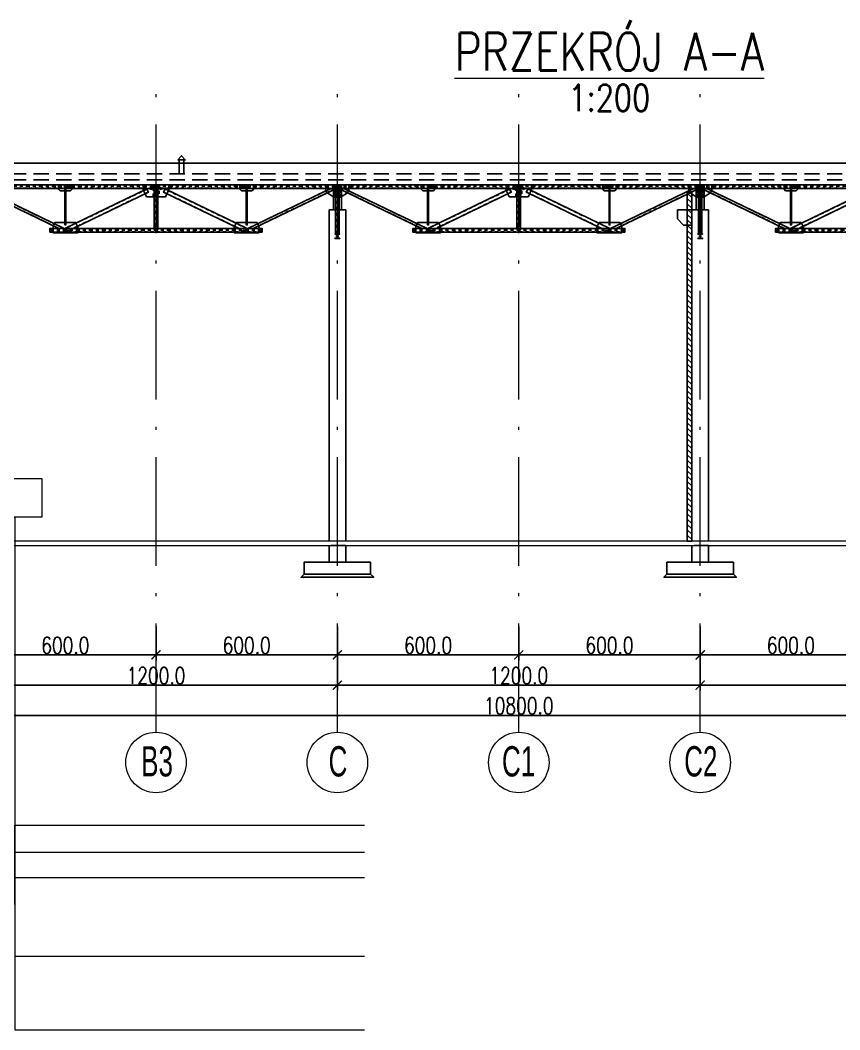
# Model space of a CAD drawing. Extents: x 6529560 to 6558080, y 5579316 to 5588131.
# Drawn here: x 6543759.87 to 6543786.98, y 5579506.15 to 5579539.54 of the extents above; entities that cross this region are included whole.
import ezdxf
from ezdxf.enums import TextEntityAlignment as Align

# ---------------------------------------------------------------- set-up
doc = ezdxf.new("R2010")
doc.units = 0
doc.header["$MEASUREMENT"] = 0
doc.header["$PDSIZE"] = -5
for name, pattern in [('ACAD_ISO03W100', [30, 12, -18]), ('ACAD_ISO10W100', [18, 12, -3, 0, -3]), ('DASHDOT', [20, 13, -3.4, 0.2, -3.4]), ('DASHED', [0.75, 0.5, -0.25]), ('GR_SOLID', [0]), ('HIDDEN', [0.375, 0.25, -0.125])]:
    doc.linetypes.add(name, pattern=pattern)
doc.layers.get('0').update_dxf_attribs({"color": 2, "linetype": 'CONTINUOUS', "lineweight": 5})
doc.layers.get('Defpoints').update_dxf_attribs({"linetype": 'CONTINUOUS'})
for name, color, linetype in [('11_Dowolne_wymiarowanie', 7, 'CONTINUOUS'), ('3_Części', 7, 'CONTINUOUS'), ('5_Śruby', 7, 'CONTINUOUS'), ('ACHSRASTER', 10, 'CONTINUOUS'), ('arch_osie opisy', 1, 'CONTINUOUS'), ('Kon', 3, 'CONTINUOUS'), ('KONS_KW_030D', 1, 'CONTINUOUS'), ('KONS_KW_100L', 1, 'DASHED'), ('KONS_KW_301L', 1, 'CONTINUOUS'), ('Os1', 6, 'CONTINUOUS'), ('P', 9, 'HIDDEN'), ('T', 9, 'CONTINUOUS'), ('Zb', 2, 'CONTINUOUS')]:
    doc.layers.add(name, color=color, linetype=linetype)
for name, color, linetype, lineweight in [('arch_opisy', 20, 'CONTINUOUS', 13), ('arch_osie', 181, 'CONTINUOUS', 5), ('arch_sciany murowane wewnetrzne', 20, 'CONTINUOUS', 25), ('arch_sciany wewnetrzne murowane wypelnienie', 20, 'CONTINUOUS', 15), ('arch_wymiary', 2, 'CONTINUOUS', 13), ('BODENPLATTE_N6', 3, 'GR_SOLID', 18)]:
    doc.layers.add(name, color=color, linetype=linetype, lineweight=lineweight)
doc.styles.add('ROMANS', font='romans.shx', dxfattribs={"width": 0.8})
doc.styles.get("Standard").update_dxf_attribs({"font": 'arial.ttf', "width": 0.75})
doc.styles.add('styl1', font='romans.shx', dxfattribs={"width": 0.75})
doc.dimstyles.new('wymiary hala', dxfattribs={"dimtxt": 0.55, "dimasz": 0.3, "dimexe": 0.18, "dimexo": 0.0625, "dimgap": 0.04, "dimtad": 1, "dimtoh": 1, "dimdec": 1, "dimlfac": 100, "dimzin": 0, "dimdsep": 46, "dimtxsty": 'styl1', "dimblk": 'ARCHTICK', "dimcen": 0.09, "dimadec": 0, "dimazin": 0, "dimtfac": 1, "dimtdec": 1, "dimtofl": 0, "dimtmove": 0, "dimatfit": 3, "dimldrblk": 'ARCHTICK', "dimfxl": 1, "dimtolj": 1, "dimtzin": 0, "dimarcsym": 0})

# ---------------------------------------------------------------- blocks, each defined once
blk = doc.blocks.new('naglowekpolski')
at = {"color": 0, "linetype": 'Continuous', "style": 'ROMANS', "width": 0.8}
blk.add_attdef('NAGLOWEK', text='', height=1000, dxfattribs=at).set_placement((0, 0), align=Align.MIDDLE)
at = {"style": 'ROMANS', "width": 0.8}
blk.add_attdef('SKALA', text='', height=700, dxfattribs=at).set_placement((0, -1737), align=Align.CENTER)
blk = doc.blocks.new('HA260Z')
blk.add_lwpolyline([(130, 125), (130, 112.5), (27.75, 112.5, 0.41421356), (3.75, 88.5), (3.75, -88.5, 0.41421356), (27.75, -112.5), (130, -112.5), (130, -125), (-130, -125), (-130, -112.5), (-27.75, -112.5, 0.41421356), (-3.75, -88.5), (-3.75, 88.5, 0.41421356), (-27.75, 112.5), (-130, 112.5), (-130, 125)], format="xyb", close=True)
at = {"layer": 'Os1'}
for p, q in [((-78, 0), (78, 0)), ((0, 137.5), (0, -137.5))]:
    blk.add_line(p, q, dxfattribs=at)
blk = doc.blocks.new('Z$W@#4FDD744F')
at = {"layer": 'Kon'}
blk.add_lwpolyline([(130, 0), (-130, 0), (-130, 833), (130, 833)], close=True, dxfattribs=at)
at = {"layer": 'Os1'}
blk.add_line((0, 0), (0, 833), dxfattribs=at)
at = {"layer": 'P', "linetype": 'HIDDEN'}
for p, q in [((-4, 0), (-4, 833)), ((4, 0), (4, 833))]:
    blk.add_line(p, q, dxfattribs=at)
at = {"layer": 'Kon'}
blk.add_blockref('HA260Z', (0, 708), dxfattribs=at)
blk = doc.blocks.new('HA160Z')
blk.add_lwpolyline([(80, 76), (80, 67), (18, 67, 0.4142136), (3, 52), (3, -52, 0.4142136), (18, -67), (80, -67), (80, -76), (-80, -76), (-80, -67), (-18, -67, 0.4142136), (-3, -52), (-3, 52, 0.4142136), (-18, 67), (-80, 67), (-80, 76)], format="xyb", close=True)
at = {"layer": 'Os1'}
for p, q in [((-48, 0), (48, 0)), ((0, 83.6), (0, -83.6))]:
    blk.add_line(p, q, dxfattribs=at)
blk = doc.blocks.new('HA180Z')
blk.add_lwpolyline([(90, 85.5), (90, 76), (18, 76, 0.41421356), (3, 61), (3, -61, 0.41421356), (18, -76), (90, -76), (90, -85.5), (-90, -85.5), (-90, -76), (-18, -76, 0.41421356), (-3, -61), (-3, 61, 0.41421356), (-18, 76), (-90, 76), (-90, 85.5)], format="xyb", close=True)
at = {"layer": 'Os1'}
for p, q in [((-54, 0), (54, 0)), ((0, 94.05), (0, -94.05))]:
    blk.add_line(p, q, dxfattribs=at)
blk = doc.blocks.new('Z$W@#506631A6')
at = {"layer": 'Kon'}
blk.add_lwpolyline([(60, -1631), (-60, -1631), (-60, -171), (60, -171)], close=True, dxfattribs=at)
at = {"layer": 'Os1'}
blk.add_line((0, -1631), (0, -171), dxfattribs=at)
at = {"layer": 'P'}
for p, q in [((-55, -1631), (-55, -171)), ((55, -1631), (55, -171))]:
    blk.add_line(p, q, dxfattribs=at)
at = {"layer": 'Kon'}
blk.add_blockref('HA180Z', (0, -86), dxfattribs=at)
at = {"layer": 'Kon', "rotation": 180}
blk.add_blockref('HA160Z', (0, -1707), dxfattribs=at)
blk = doc.blocks.new('A$C1B6C6638')
at = {"layer": '11_Dowolne_wymiarowanie', "color": 1, "linetype": 'Continuous'}
for p, q in [((-6071, 1565), (-6313, 1565)), ((-6057, 1565), (-6298, 1565))]:
    blk.add_line(p, q, dxfattribs=at)
at = {"layer": '3_Części', "color": 1, "linetype": 'DASHDOT', "ltscale": 10}
for p, q in [((-6721, 1505), (5315, 1505)), ((-4204, 60), (2816, 60))]:
    blk.add_line(p, q, dxfattribs=at)
at = {"layer": '3_Części', "color": 3, "linetype": 'Continuous'}
for p, q in [((-6694, 1568), (-6595, 1568)), ((-3719, 1565), (-6690, 1565)), ((-6690, 1445), (-3719, 1445)), ((-6669, 1566), (-6684, 1566)), ((-6684, 1564), (-6684, 1562)), ((-6595, 1562), (-6684, 1562)), ((-6669, 1565), (-6669, 1566)), ((-6663, 1445), (-3911, 120)), ((-6595, 1566), (-6595, 1565)), ((-3727, 120), (-6478, 1445)), ((-3672, 1565), (-3716, 1565)), ((-577, 1565), (-811, 1565)), ((-594, 1568), (-794, 1568)), ((-794, 1565), (-794, 1565)), ((-784, 1552), (-784, 1562)), ((-784, 1552), (-604, 1552)), ((-689, 1180), (-689, 1552)), ((-594, 1565), (-594, 1565)), ((-594, 1553), (-594, 1563)), ((-282, 1373), (-274, 1389)), ((-274, 1389), (-274, 1445)), ((2328, 1565), (2284, 1565)), ((2331, 1445), (5296, 1445)), ((5089, 1445), (2338, 120)), ((2522, 120), (5274, 1445)), ((5306, 1568), (5206, 1568)), ((5206, 1566), (5206, 1565)), ((5206, 1562), (5296, 1562)), ((5281, 1566), (5296, 1566)), ((5281, 1565), (5281, 1566)), ((5296, 1564), (5296, 1562)), ((-6664, 1170), (-6684, 1190)), ((5276, 1170), (5296, 1190)), ((-3351, 315), (-3679, 315)), ((-3342, 296), (-3351, 315)), ((1962, 315), (1953, 296)), ((2291, 315), (1962, 315))]:
    blk.add_line(p, q, dxfattribs=at)
at = {"layer": '3_Części', "color": 2, "linetype": 'HIDDEN', "ltscale": 0.1}
for p, q in [((-6684, 1567), (-6684, 1557)), ((-6684, 1565), (-6684, 1564)), ((-6684, 1564), (-6684, 1554)), ((-6684, 1560), (-6684, 1564)), ((-6684, 1560), (-6684, 1450)), ((-6684, 1450), (-6684, 1445)), ((-6684, 1445), (-6684, 1435)), ((-6669, 1568), (-6669, 1566)), ((-6669, 1565), (-6669, 1558)), ((-6669, 1564), (-6669, 1554)), ((-6669, 1556), (-6669, 1558)), ((-6669, 1435), (-6669, 1445)), ((-6663, 1445), (-6653, 1445)), ((-6653, 1445), (-6354, 1301)), ((-6487, 1445), (-6653, 1445)), ((-6455, 1434), (-6640, 1434)), ((-6595, 1565), (-6595, 1558)), ((-6595, 1435), (-6595, 1445)), ((-6539, 1435), (-6539, 1445)), ((-6487, 1445), (-6478, 1445)), ((-6410, 1435), (-6410, 1445)), ((-6356, 1297), (-6321, 1370)), ((-6322, 1365), (-6321, 1369)), ((-6313, 1565), (-6313, 1560)), ((-6313, 1450), (-6313, 1445)), ((-3920, 1565), (-3920, 1560)), ((-3920, 1450), (-3920, 1445)), ((-3919, 1565), (-3716, 1565)), ((-3919, 1445), (-3919, 1565)), ((-3716, 1445), (-3719, 1445)), ((-3679, 1365), (-3709, 1365)), ((-3709, 1364), (-3706, 1364)), ((-3682, 1364), (-3679, 1364)), ((-3672, 1565), (-3672, 1445)), ((-3669, 1565), (-3672, 1565)), ((-3672, 1565), (-3469, 1565)), ((-3669, 1445), (-3672, 1445)), ((-3669, 1445), (-3669, 1565)), ((-3468, 1450), (-3669, 1450)), ((-3532, 1501), (-3532, 1511)), ((-3469, 1565), (-3469, 1445)), ((-3469, 1501), (-3469, 1511)), ((-3468, 1560), (-3468, 1565)), ((-3468, 1445), (-3468, 1450)), ((-1115, 1565), (-1115, 1560)), ((-1115, 1450), (-1115, 1445)), ((-1108, 1372), (-1106, 1368)), ((-1055, 1265), (-1107, 1373)), ((-999, 1425), (-947, 1317)), ((-909, 1435), (-909, 1445)), ((-851, 1445), (-851, 1435)), ((-814, 1565), (-814, 1445)), ((-811, 1445), (-814, 1445)), ((-795, 1445), (-795, 1435)), ((-794, 1565), (-794, 1558)), ((-794, 1555), (-594, 1555)), ((-794, 1555), (-594, 1555)), ((-714, 1445), (-714, 1435)), ((-689, 1557), (-699, 1557)), ((-699, 1557), (-699, 1543)), ((-689, 1555), (-699, 1555)), ((-699, 1555), (-699, 1552)), ((-699, 1555), (-689, 1555)), ((-689, 1543), (-699, 1543)), ((-699, 1540), (-689, 1540)), ((-699, 1540), (-689, 1540)), ((-699, 1445), (-699, 1435)), ((-689, 1543), (-689, 1557)), ((-689, 1552), (-689, 1555)), ((-689, 1435), (-689, 1445)), ((-674, 1435), (-674, 1445)), ((-594, 1568), (-594, 1170)), ((-594, 1565), (-594, 1558)), ((-594, 1435), (-594, 1445)), ((-577, 1565), (-577, 1445)), ((-574, 1565), (-577, 1565)), ((-577, 1565), (-274, 1565)), ((-574, 1445), (-577, 1445)), ((-574, 1445), (-574, 1565)), ((-538, 1435), (-538, 1445)), ((-479, 1445), (-479, 1435)), ((-393, 1426), (-445, 1318)), ((-442, 1317), (-390, 1425)), ((-390, 1425), (-393, 1426)), ((-282, 1373), (-334, 1265)), ((-283, 1368), (-281, 1372)), ((-273, 1560), (-273, 1565)), ((-273, 1445), (-273, 1450)), ((2080, 1565), (2080, 1560)), ((2080, 1511), (2080, 1501)), ((2281, 1450), (2080, 1450)), ((2080, 1450), (2080, 1445)), ((2144, 1511), (2144, 1501)), ((2281, 1565), (2281, 1445)), ((2281, 1501), (2281, 1511)), ((2284, 1445), (2281, 1445)), ((2321, 1365), (2291, 1365)), ((2291, 1364), (2294, 1364)), ((2318, 1425), (2318, 1364)), ((2318, 1364), (2321, 1364)), ((2328, 1565), (2328, 1445)), ((2331, 1565), (2328, 1565)), ((2328, 1565), (2531, 1565)), ((2331, 1445), (2328, 1445)), ((2331, 1445), (2331, 1565)), ((2531, 1565), (2531, 1445)), ((2532, 1560), (2532, 1565)), ((2532, 1445), (2532, 1450)), ((4924, 1565), (4924, 1560)), ((4924, 1450), (4924, 1445)), ((4933, 1365), (4932, 1369)), ((4967, 1297), (4933, 1370)), ((5264, 1445), (4965, 1301)), ((5021, 1435), (5021, 1445)), ((5067, 1434), (5251, 1434)), ((5099, 1445), (5089, 1445)), ((5099, 1445), (5264, 1445)), ((5150, 1435), (5150, 1445)), ((5206, 1565), (5206, 1558)), ((5206, 1435), (5206, 1445)), ((5274, 1445), (5264, 1445)), ((5281, 1568), (5281, 1566)), ((5281, 1565), (5281, 1558)), ((5281, 1564), (5281, 1554)), ((5281, 1556), (5281, 1558)), ((5281, 1435), (5281, 1445)), ((5296, 1567), (5296, 1557)), ((5296, 1565), (5296, 1564)), ((5296, 1564), (5296, 1554)), ((5296, 1560), (5296, 1564)), ((5296, 1560), (5296, 1450)), ((5296, 1450), (5296, 1445)), ((5296, 1445), (5296, 1435)), ((-6664, 1170), (-6565, 1170)), ((-6655, 1186), (-6575, 1186)), ((-6655, 1170), (-6655, 1186)), ((-6575, 1170), (-6655, 1170)), ((-6575, 1170), (-6655, 1170)), ((-6575, 1170), (-6575, 1186)), ((-6355, 1297), (-6354, 1301)), ((-1058, 1269), (-1056, 1264)), ((-947, 1317), (-944, 1318)), ((-594, 1170), (-794, 1170)), ((-699, 1195), (-689, 1195)), ((-699, 1195), (-689, 1195)), ((-699, 1180), (-689, 1180)), ((-699, 1180), (-689, 1180)), ((-445, 1318), (-442, 1317)), ((-331, 1269), (-440, 1321)), ((-333, 1264), (-331, 1269)), ((4966, 1297), (4965, 1301)), ((5276, 1170), (5176, 1170)), ((5266, 1186), (5186, 1186)), ((5186, 1170), (5186, 1186)), ((5186, 1170), (5266, 1170)), ((5186, 1170), (5266, 1170)), ((5266, 1170), (5266, 1186)), ((-4100, 120), (-4100, 115)), ((-4100, 5), (-4100, 0)), ((-4099, 0), (-4099, 120)), ((-4091, 211), (-4092, 207)), ((-4091, 207), (-4056, 279)), ((-4057, 279), (-4059, 276)), ((-3902, 120), (-3911, 120)), ((-3736, 120), (-3902, 120)), ((-3736, 120), (-3727, 120)), ((-3706, 316), (-3709, 316)), ((-3709, 315), (-3679, 315)), ((-3679, 316), (-3682, 316)), ((-3649, 43), (-3649, 53)), ((-3554, 43), (-3554, 53)), ((-3342, 296), (-3290, 188)), ((-3339, 292), (-3341, 297)), ((-3289, 189), (-3291, 193)), ((-3279, 120), (-3279, 0)), ((-3278, 115), (-3278, 120)), ((-3278, 0), (-3278, 5)), ((-689, 120), (-699, 120)), ((-699, 110), (-689, 110)), ((-699, 10), (-689, 10)), ((1890, 120), (1890, 115)), ((1890, 5), (1890, 0)), ((1891, 0), (1891, 120)), ((1902, 193), (1900, 189)), ((1901, 188), (1953, 296)), ((2054, 120), (1902, 193)), ((1952, 297), (1950, 292)), ((2260, 53), (2260, 43)), ((2294, 316), (2291, 316)), ((2291, 315), (2321, 315)), ((2321, 316), (2318, 316)), ((2334, 43), (2334, 53)), ((2347, 120), (2338, 120)), ((2513, 120), (2347, 120)), ((2513, 120), (2522, 120)), ((2668, 279), (2703, 207)), ((2670, 276), (2669, 279)), ((2703, 207), (2702, 211)), ((2711, 120), (2711, 0)), ((2712, 115), (2712, 120)), ((2712, 0), (2712, 5)), ((-699, 0), (-689, 0))]:
    blk.add_line(p, q, dxfattribs=at)
for points in [[(-6694, 1568), (-6694, 1158), (-6595, 1158), (-6595, 1568)], [(-6314, 1445), (-6314, 1565), (-6684, 1565), (-6684, 1190)], [(-6595, 1556), (-6595, 1558), (-6669, 1558), (-6684, 1557), (-6684, 1556)], [(-6595, 1556), (-6669, 1556), (-6684, 1556)], [(-6595, 1554), (-6669, 1554), (-6684, 1554), (-6684, 1552)], [(-6684, 1445), (-6669, 1445), (-6595, 1445), (-6539, 1445), (-6410, 1445)], [(-6410, 1435), (-6539, 1435), (-6595, 1435), (-6669, 1435), (-6684, 1435)], [(-3716, 1445), (-3716, 1565), (-3719, 1565)], [(-3469, 1511), (-3532, 1511), (-3669, 1511), (-3669, 1501)], [(-3669, 1501), (-3532, 1501), (-3469, 1501)], [(-1114, 1445), (-1114, 1565), (-811, 1565)], [(-944, 1318), (-996, 1426), (-999, 1425)], [(-699, 1445), (-714, 1445), (-795, 1445), (-851, 1445), (-909, 1445)], [(-909, 1435), (-851, 1435), (-795, 1435), (-714, 1435), (-699, 1435)], [(-811, 1445), (-811, 1565), (-814, 1565)], [(-594, 1170), (-794, 1170), (-794, 1568)], [(-794, 1555), (-794, 1558), (-594, 1558), (-594, 1555)], [(-699, 1543), (-699, 1195), (-699, 1180)], [(-689, 1180), (-689, 1195), (-689, 1543)], [(-479, 1445), (-538, 1445), (-594, 1445), (-674, 1445), (-689, 1445)], [(-689, 1435), (-674, 1435), (-594, 1435), (-538, 1435), (-479, 1435)], [(2281, 1511), (2144, 1511), (2080, 1511)], [(2080, 1501), (2144, 1501), (2281, 1501)], [(2081, 1445), (2081, 1565), (2284, 1565)], [(2284, 1445), (2284, 1565), (2281, 1565)], [(4925, 1445), (4925, 1565), (5296, 1565), (5296, 1190)], [(5296, 1445), (5281, 1445), (5206, 1445), (5150, 1445), (5021, 1445)], [(5021, 1435), (5150, 1435), (5206, 1435), (5281, 1435), (5296, 1435)], [(5306, 1568), (5306, 1158), (5206, 1158), (5206, 1568)], [(5206, 1556), (5206, 1558), (5281, 1558), (5296, 1557), (5296, 1556)], [(5206, 1556), (5281, 1556), (5296, 1556)], [(5206, 1554), (5281, 1554), (5296, 1554), (5296, 1552)], [(-594, 1170), (-794, 1170), (-794, 1180), (-594, 1180), (-594, 1170)], [(-3723, 53), (-3723, 43), (-3649, 43), (-3554, 43)], [(-3554, 53), (-3649, 53), (-3723, 53)], [(-699, 120), (-699, 110), (-699, 10), (-699, 0)], [(-689, 0), (-689, 10), (-689, 110), (-689, 120)], [(2334, 53), (2260, 53), (2165, 53), (2165, 43)], [(2165, 43), (2260, 43), (2334, 43)]]:
    blk.add_lwpolyline(points, dxfattribs=at)
at = {"layer": '3_Części', "color": 3, "linetype": 'Continuous'}
for points in [[(-6694, 1562), (-6694, 1568), (-6684, 1568), (-6684, 1565)], [(-6684, 1158), (-6694, 1158), (-6694, 1562), (-6684, 1562), (-6684, 1158)], [(-6684, 1567), (-6669, 1568), (-6595, 1568), (-6595, 1566), (-6669, 1566)], [(-6684, 1564), (-6669, 1564), (-6595, 1564), (-6595, 1562), (-6595, 1552), (-6684, 1552)], [(-6314, 1445), (-6314, 1385), (-6321, 1370)], [(-3919, 1445), (-3919, 1415), (-3869, 1365), (-3709, 1365)], [(-3679, 1425), (-3709, 1425), (-3709, 235), (-3679, 235), (-3679, 1425)], [(-999, 1425), (-3708, 120), (-3432, 120), (-947, 1317), (-999, 1425)], [(-3679, 1365), (-3519, 1365), (-3469, 1415), (-3469, 1445)], [(-3669, 1445), (-3669, 1565), (-3672, 1565), (-3672, 1445), (-3669, 1445)], [(-3669, 1445), (-814, 1445), (-814, 1565), (-3669, 1565), (-3669, 1445)], [(-1114, 1445), (-1114, 1389), (-1107, 1373)], [(-999, 1425), (-947, 1317), (-944, 1318), (-996, 1426), (-999, 1425)], [(-814, 1445), (-811, 1445), (-811, 1565), (-814, 1565), (-814, 1445)], [(-594, 1565), (-594, 1568), (-794, 1568), (-794, 1565), (-594, 1565)], [(-784, 1562), (-604, 1562), (-594, 1563), (-594, 1565), (-794, 1565), (-794, 1563), (-784, 1562)], [(-794, 1563), (-794, 1553), (-784, 1552)], [(-689, 1552), (-699, 1552), (-699, 1180)], [(-604, 1562), (-604, 1552), (-594, 1553)], [(-574, 1445), (-574, 1565), (-577, 1565), (-577, 1445), (-574, 1445)], [(-574, 1445), (2281, 1445), (2281, 1565), (-574, 1565), (-574, 1445)], [(-390, 1425), (-393, 1426), (-445, 1318), (-442, 1317), (-390, 1425)], [(-442, 1317), (2043, 120), (2319, 120), (-390, 1425), (-442, 1317)], [(2081, 1445), (2081, 1415), (2131, 1365), (2291, 1365)], [(2281, 1445), (2284, 1445), (2284, 1565), (2281, 1565), (2281, 1445)], [(2291, 1425), (2291, 235), (2321, 235), (2321, 1425), (2291, 1425)], [(2321, 1365), (2481, 1365), (2531, 1415), (2531, 1445)], [(2331, 1445), (2331, 1565), (2328, 1565), (2328, 1445), (2331, 1445)], [(5296, 1564), (5296, 1565), (2331, 1565), (2331, 1445)], [(4925, 1445), (4925, 1385), (4933, 1370)], [(5296, 1567), (5281, 1568), (5206, 1568), (5206, 1566), (5281, 1566)], [(5296, 1564), (5281, 1564), (5206, 1564), (5206, 1562), (5206, 1552), (5296, 1552)], [(5306, 1562), (5306, 1568), (5296, 1568), (5296, 1565)], [(5296, 1158), (5306, 1158), (5306, 1562), (5296, 1562), (5296, 1158)], [(-6555, 1170), (-6555, 1158), (-6684, 1158), (-6684, 1170), (-6555, 1170)], [(-6655, 1170), (-6655, 1186), (-6575, 1186), (-6575, 1170)], [(-6356, 1297), (-6358, 1293), (-6565, 1170)], [(-1055, 1265), (-1009, 1170), (-794, 1170)], [(-594, 1170), (-594, 1180), (-794, 1180), (-794, 1170), (-594, 1170)], [(-594, 1170), (-380, 1170), (-334, 1265)], [(4967, 1297), (4969, 1293), (5176, 1170)], [(5166, 1170), (5166, 1158), (5296, 1158), (5296, 1170), (5166, 1170)], [(5266, 1170), (5266, 1186), (5186, 1186), (5186, 1170)], [(-4202, 120), (-4202, 0), (-4199, 0), (-4199, 120), (-4202, 120)], [(-4199, 0), (2811, 0), (2811, 120), (-4199, 120), (-4199, 0)], [(-4091, 207), (-4099, 190), (-4099, 120)], [(-4099, 0), (-4099, -20), (-3279, -20), (-3279, 0)], [(-3709, 315), (-4039, 315), (-4056, 279)], [(-3279, 120), (-3279, 167), (-3290, 188)], [(1901, 188), (1891, 167), (1891, 120)], [(1891, 0), (1891, -20), (2711, -20), (2711, 0)], [(2668, 279), (2650, 315), (2321, 315)], [(2711, 120), (2711, 190), (2703, 207)], [(2811, 120), (2811, 0), (2814, 0), (2814, 120), (2811, 120)]]:
    blk.add_lwpolyline(points, dxfattribs=at)
at = {"layer": '5_Śruby', "color": 2, "linetype": 'Continuous'}
for p, q in [((-6715, 1517), (-6707, 1508)), ((-6715, 1508), (-6645, 1508)), ((-6715, 1498), (-6707, 1508)), ((-6645, 1517), (-6653, 1508)), ((-6645, 1498), (-6653, 1508)), ((5257, 1517), (5265, 1508)), ((5327, 1508), (5257, 1508)), ((5257, 1498), (5265, 1508)), ((5327, 1517), (5319, 1508)), ((5327, 1498), (5319, 1508)), ((-6715, 1327), (-6707, 1318)), ((-6715, 1318), (-6645, 1318)), ((-6715, 1308), (-6707, 1318)), ((-6645, 1327), (-6653, 1318)), ((-6645, 1308), (-6653, 1318)), ((-6615, 1186), (-6615, 1190)), ((-6615, 1186), (-6615, 1190)), ((-6615, 1186), (-6615, 1170)), ((-6615, 1186), (-6615, 1170)), ((-6615, 1170), (-6615, 1174)), ((-6615, 1170), (-6615, 1166)), ((-6615, 1170), (-6615, 1158)), ((-6615, 1170), (-6615, 1166)), ((-6615, 1158), (-6615, 1154)), ((5226, 1186), (5226, 1190)), ((5226, 1186), (5226, 1190)), ((5226, 1186), (5226, 1170)), ((5226, 1186), (5226, 1170)), ((5226, 1170), (5226, 1174)), ((5226, 1170), (5226, 1166)), ((5226, 1170), (5226, 1158)), ((5226, 1170), (5226, 1166)), ((5226, 1158), (5226, 1154)), ((5257, 1327), (5265, 1318)), ((5327, 1318), (5257, 1318)), ((5257, 1308), (5265, 1318)), ((5327, 1327), (5319, 1318)), ((5327, 1308), (5319, 1318))]:
    blk.add_line(p, q, dxfattribs=at)
at = {"layer": '5_Śruby', "color": 1, "linetype": 'HIDDEN', "ltscale": 0.025}
for p, q in [((-6548, 1468), (-6538, 1460)), ((-6548, 1398), (-6538, 1406)), ((-6538, 1468), (-6538, 1398)), ((-6528, 1468), (-6538, 1460)), ((-6528, 1398), (-6538, 1406)), ((-3542, 1530), (-3535, 1524)), ((-3542, 1468), (-3535, 1474)), ((-3535, 1530), (-3535, 1468)), ((-3527, 1530), (-3535, 1524)), ((-3527, 1468), (-3535, 1474)), ((-3518, 1530), (-3511, 1524)), ((-3518, 1467), (-3511, 1473)), ((-3511, 1530), (-3511, 1467)), ((-3504, 1530), (-3511, 1524)), ((-3504, 1467), (-3511, 1473)), ((-861, 1468), (-851, 1460)), ((-861, 1398), (-851, 1406)), ((-851, 1468), (-851, 1398)), ((-842, 1468), (-851, 1460)), ((-842, 1398), (-851, 1406)), ((-547, 1468), (-537, 1460)), ((-547, 1398), (-537, 1406)), ((-537, 1468), (-537, 1398)), ((-528, 1468), (-537, 1460)), ((-528, 1398), (-537, 1406)), ((2115, 1530), (2122, 1524)), ((2115, 1467), (2122, 1473)), ((2122, 1530), (2122, 1467)), ((2129, 1530), (2122, 1524)), ((2129, 1467), (2122, 1473)), ((2139, 1530), (2146, 1524)), ((2139, 1468), (2146, 1474)), ((2146, 1530), (2146, 1468)), ((2153, 1530), (2146, 1524)), ((2153, 1468), (2146, 1474)), ((5140, 1468), (5149, 1460)), ((5140, 1398), (5149, 1406)), ((5149, 1468), (5149, 1398)), ((5159, 1468), (5149, 1460)), ((5159, 1398), (5149, 1406)), ((-3642, 70), (-3634, 64)), ((-3642, 8), (-3634, 14)), ((-3634, 70), (-3634, 8)), ((-3627, 70), (-3634, 64)), ((-3627, 8), (-3634, 14)), ((-3607, 70), (-3600, 64)), ((-3607, 8), (-3600, 14)), ((-3600, 70), (-3600, 8)), ((-3593, 70), (-3600, 64)), ((-3593, 8), (-3600, 14)), ((-707, 75), (-701, 68)), ((-707, 68), (-644, 68)), ((-707, 61), (-701, 68)), ((-707, 35), (-701, 28)), ((-707, 28), (-644, 28)), ((-707, 21), (-701, 28)), ((-644, 75), (-650, 68)), ((-644, 61), (-650, 68)), ((-644, 35), (-650, 28)), ((-644, 21), (-650, 28)), ((2204, 70), (2211, 64)), ((2204, 8), (2211, 14)), ((2211, 70), (2211, 8)), ((2218, 70), (2211, 64)), ((2218, 8), (2211, 14)), ((2238, 70), (2246, 64)), ((2238, 8), (2246, 14)), ((2246, 70), (2246, 8)), ((2253, 70), (2246, 64)), ((2253, 8), (2246, 14))]:
    blk.add_line(p, q, dxfattribs=at)
at = {"layer": '5_Śruby', "color": 5, "linetype": 'HIDDEN', "ltscale": 0.025}
for centre in [(-6620, 1508), (-6620, 1368), (-769, 1508), (-769, 1368), (-619, 1508), (-619, 1368), (5231, 1508), (5231, 1368), (-6620, 1268), (-769, 1268), (-619, 1268), (5231, 1268)]:
    blk.add_circle(centre, 9, dxfattribs=at)
at = {"layer": 'KONS_KW_301L', "linetype": 'ACAD_ISO03W100'}
for p, q in [((-6690, 1450), (-3719, 1450)), ((-6313, 1560), (-6684, 1560)), ((-6653, 1445), (-4091, 211)), ((-3736, 120), (-6322, 1365)), ((-3920, 1560), (-6314, 1560)), ((-3920, 1560), (-3719, 1560)), ((-3719, 1445), (-3719, 1565)), ((-3719, 1565), (-3719, 1445)), ((-3706, 1364), (-3706, 1425)), ((-3706, 1364), (-3706, 316)), ((-997, 1420), (-3697, 120)), ((-3682, 235), (-3682, 1425)), ((-814, 1560), (-3669, 1560)), ((-3468, 1450), (-1115, 1450)), ((-814, 1450), (-1115, 1450)), ((2281, 1560), (-574, 1560)), ((-273, 1450), (-574, 1450)), ((2308, 120), (-392, 1420)), ((-274, 1565), (-274, 1445)), ((-273, 1450), (2080, 1450)), ((2294, 1425), (2294, 235)), ((2318, 316), (2318, 1364)), ((2331, 1560), (2532, 1560)), ((2331, 1450), (5296, 1450)), ((5099, 1445), (2347, 120)), ((4924, 1560), (2532, 1560)), ((4924, 1560), (5296, 1560)), ((-3291, 193), (-1058, 1269)), ((-949, 1321), (-1058, 1269)), ((-331, 1269), (1902, 193)), ((2702, 211), (4965, 1301)), ((-4100, 115), (-4199, 115)), ((-4199, 5), (-4100, 5)), ((-4100, 115), (-3278, 115)), ((-3278, 5), (-4100, 5)), ((-3902, 120), (-4091, 211)), ((-3706, 235), (-3706, 316)), ((-3291, 193), (-3443, 120)), ((1890, 115), (-3278, 115)), ((-3278, 5), (2811, 5)), ((1890, 115), (2712, 115)), ((2318, 316), (2318, 235)), ((2702, 211), (2513, 120)), ((2811, 115), (2712, 115))]:
    blk.add_line(p, q, dxfattribs=at)
blk.add_lwpolyline([(-3719, 1445), (-3716, 1445), (-3716, 1565), (-3719, 1565), (-3719, 1445)], dxfattribs=at)
blk = doc.blocks.new('A$C4F0D0C8D')
at = {"layer": 'Kon'}
for points in [[(-60, -120), (60, -120), (60, 0), (-60, 0)], [(60, -1363), (-60, -1363), (-60, -120), (60, -120)], [(-55, -115), (55, -115), (55, -5), (-55, -5)], [(-60, -1483), (60, -1483), (60, -1363), (-60, -1363)], [(-55, -1478), (55, -1478), (55, -1368), (-55, -1368)]]:
    blk.add_lwpolyline(points, close=True, dxfattribs=at)
at = {"layer": 'Os1'}
blk.add_line((0, -1363), (0, -120), dxfattribs=at)
at = {"layer": 'P'}
for p, q in [((-55, -1363), (-55, -120)), ((55, -1363), (55, -120))]:
    blk.add_line(p, q, dxfattribs=at)
blk = doc.blocks.new('_ArchTick')
at = {"color": 0, "linetype": 'ByBlock', "const_width": 0.15}
blk.add_lwpolyline([(-0.5, -0.5), (0.5, 0.5)], dxfattribs=at)
blk = doc.blocks.new('*D752')
at = {"layer": 'arch_wymiary', "color": 0, "lineweight": -2, "transparency": 16777216}
for p, q in [((6543722.365, 5579519.489), (6543722.365, 5579516.371)), ((6543830.365, 5579519.489), (6543830.365, 5579516.371)), ((6543722.365, 5579516.551), (6543830.365, 5579516.551))]:
    blk.add_line(p, q, dxfattribs=at)
at = {"layer": 'Defpoints', "color": 0, "transparency": 16777216}
for p in [(6543722.365, 5579519.551), (6543830.365, 5579519.551), (6543830.365, 5579516.551)]:
    blk.add_point(p, dxfattribs=at)
at = {"layer": 'arch_wymiary', "color": 0, "lineweight": -2, "transparency": 16777216, "xscale": 0.3, "yscale": 0.3, "zscale": 0.3, "rotation": 180}
blk.add_blockref('_ArchTick', (6543722.365, 5579516.551), dxfattribs=at)
at = {"layer": 'arch_wymiary', "color": 0, "lineweight": -2, "transparency": 16777216, "xscale": 0.3, "yscale": 0.3, "zscale": 0.3}
blk.add_blockref('_ArchTick', (6543830.365, 5579516.551), dxfattribs=at)
at = {"layer": 'arch_wymiary', "color": 0, "transparency": 16777216, "insert": (6543776.365, 5579516.866), "char_height": 0.55, "attachment_point": 5, "style": 'styl1'}
blk.add_mtext('\\A1;10800.0', dxfattribs=at)
blk = doc.blocks.new('*D756')
at = {"layer": 'arch_wymiary', "color": 0, "lineweight": -2, "transparency": 16777216}
for p, q in [((6543758.365, 5579519.489), (6543758.365, 5579517.371)), ((6543770.365, 5579519.489), (6543770.365, 5579517.371)), ((6543758.365, 5579517.551), (6543770.365, 5579517.551))]:
    blk.add_line(p, q, dxfattribs=at)
at = {"layer": 'Defpoints', "color": 0, "transparency": 16777216}
for p in [(6543758.365, 5579519.551), (6543770.365, 5579519.551), (6543770.365, 5579517.551)]:
    blk.add_point(p, dxfattribs=at)
at = {"layer": 'arch_wymiary', "color": 0, "lineweight": -2, "transparency": 16777216, "xscale": 0.3, "yscale": 0.3, "zscale": 0.3, "rotation": 180}
blk.add_blockref('_ArchTick', (6543758.365, 5579517.551), dxfattribs=at)
at = {"layer": 'arch_wymiary', "color": 0, "lineweight": -2, "transparency": 16777216, "xscale": 0.3, "yscale": 0.3, "zscale": 0.3}
blk.add_blockref('_ArchTick', (6543770.365, 5579517.551), dxfattribs=at)
at = {"layer": 'arch_wymiary', "color": 0, "transparency": 16777216, "insert": (6543764.365, 5579517.866), "char_height": 0.55, "attachment_point": 5, "style": 'styl1'}
blk.add_mtext('\\A1;1200.0', dxfattribs=at)
blk = doc.blocks.new('*D757')
at = {"layer": 'arch_wymiary', "color": 0, "lineweight": -2, "transparency": 16777216}
for p, q in [((6543770.365, 5579519.489), (6543770.365, 5579517.371)), ((6543782.365, 5579519.489), (6543782.365, 5579517.371)), ((6543770.365, 5579517.551), (6543782.365, 5579517.551))]:
    blk.add_line(p, q, dxfattribs=at)
at = {"layer": 'Defpoints', "color": 0, "transparency": 16777216}
for p in [(6543770.365, 5579519.551), (6543782.365, 5579519.551), (6543782.365, 5579517.551)]:
    blk.add_point(p, dxfattribs=at)
at = {"layer": 'arch_wymiary', "color": 0, "lineweight": -2, "transparency": 16777216, "xscale": 0.3, "yscale": 0.3, "zscale": 0.3, "rotation": 180}
blk.add_blockref('_ArchTick', (6543770.365, 5579517.551), dxfattribs=at)
at = {"layer": 'arch_wymiary', "color": 0, "lineweight": -2, "transparency": 16777216, "xscale": 0.3, "yscale": 0.3, "zscale": 0.3}
blk.add_blockref('_ArchTick', (6543782.365, 5579517.551), dxfattribs=at)
at = {"layer": 'arch_wymiary', "color": 0, "transparency": 16777216, "insert": (6543776.365, 5579517.866), "char_height": 0.55, "attachment_point": 5, "style": 'styl1'}
blk.add_mtext('\\A1;1200.0', dxfattribs=at)
blk = doc.blocks.new('*D758')
at = {"layer": 'arch_wymiary', "color": 0, "lineweight": -2, "transparency": 16777216}
for p, q in [((6543782.365, 5579519.489), (6543782.365, 5579517.371)), ((6543794.365, 5579519.489), (6543794.365, 5579517.371)), ((6543782.365, 5579517.551), (6543794.365, 5579517.551))]:
    blk.add_line(p, q, dxfattribs=at)
at = {"layer": 'Defpoints', "color": 0, "transparency": 16777216}
for p in [(6543782.365, 5579519.551), (6543794.365, 5579519.551), (6543794.365, 5579517.551)]:
    blk.add_point(p, dxfattribs=at)
at = {"layer": 'arch_wymiary', "color": 0, "lineweight": -2, "transparency": 16777216, "xscale": 0.3, "yscale": 0.3, "zscale": 0.3, "rotation": 180}
blk.add_blockref('_ArchTick', (6543782.365, 5579517.551), dxfattribs=at)
at = {"layer": 'arch_wymiary', "color": 0, "lineweight": -2, "transparency": 16777216, "xscale": 0.3, "yscale": 0.3, "zscale": 0.3}
blk.add_blockref('_ArchTick', (6543794.365, 5579517.551), dxfattribs=at)
at = {"layer": 'arch_wymiary', "color": 0, "transparency": 16777216, "insert": (6543788.365, 5579517.866), "char_height": 0.55, "attachment_point": 5, "style": 'styl1'}
blk.add_mtext('\\A1;1200.0', dxfattribs=at)
blk = doc.blocks.new('*D768')
at = {"layer": 'arch_wymiary', "color": 0, "lineweight": -2, "transparency": 16777216}
for p, q in [((6543758.365, 5579519.489), (6543758.365, 5579518.371)), ((6543764.365, 5579519.489), (6543764.365, 5579518.371)), ((6543758.365, 5579518.551), (6543764.365, 5579518.551))]:
    blk.add_line(p, q, dxfattribs=at)
at = {"layer": 'Defpoints', "color": 0, "transparency": 16777216}
for p in [(6543758.365, 5579519.551), (6543764.365, 5579519.551), (6543764.365, 5579518.551)]:
    blk.add_point(p, dxfattribs=at)
at = {"layer": 'arch_wymiary', "color": 0, "lineweight": -2, "transparency": 16777216, "xscale": 0.3, "yscale": 0.3, "zscale": 0.3, "rotation": 180}
blk.add_blockref('_ArchTick', (6543758.365, 5579518.551), dxfattribs=at)
at = {"layer": 'arch_wymiary', "color": 0, "lineweight": -2, "transparency": 16777216, "xscale": 0.3, "yscale": 0.3, "zscale": 0.3}
blk.add_blockref('_ArchTick', (6543764.365, 5579518.551), dxfattribs=at)
at = {"layer": 'arch_wymiary', "color": 0, "transparency": 16777216, "insert": (6543761.365, 5579518.866), "char_height": 0.55, "attachment_point": 5, "style": 'styl1'}
blk.add_mtext('\\A1;600.0', dxfattribs=at)
blk = doc.blocks.new('*D769')
at = {"layer": 'arch_wymiary', "color": 0, "lineweight": -2, "transparency": 16777216}
for p, q in [((6543764.365, 5579519.489), (6543764.365, 5579518.371)), ((6543770.365, 5579519.489), (6543770.365, 5579518.371)), ((6543764.365, 5579518.551), (6543770.365, 5579518.551))]:
    blk.add_line(p, q, dxfattribs=at)
at = {"layer": 'Defpoints', "color": 0, "transparency": 16777216}
for p in [(6543764.365, 5579519.551), (6543770.365, 5579519.551), (6543770.365, 5579518.551)]:
    blk.add_point(p, dxfattribs=at)
at = {"layer": 'arch_wymiary', "color": 0, "lineweight": -2, "transparency": 16777216, "xscale": 0.3, "yscale": 0.3, "zscale": 0.3, "rotation": 180}
blk.add_blockref('_ArchTick', (6543764.365, 5579518.551), dxfattribs=at)
at = {"layer": 'arch_wymiary', "color": 0, "lineweight": -2, "transparency": 16777216, "xscale": 0.3, "yscale": 0.3, "zscale": 0.3}
blk.add_blockref('_ArchTick', (6543770.365, 5579518.551), dxfattribs=at)
at = {"layer": 'arch_wymiary', "color": 0, "transparency": 16777216, "insert": (6543767.365, 5579518.866), "char_height": 0.55, "attachment_point": 5, "style": 'styl1'}
blk.add_mtext('\\A1;600.0', dxfattribs=at)
blk = doc.blocks.new('*D770')
at = {"layer": 'arch_wymiary', "color": 0, "lineweight": -2, "transparency": 16777216}
for p, q in [((6543770.365, 5579519.489), (6543770.365, 5579518.371)), ((6543776.365, 5579519.489), (6543776.365, 5579518.371)), ((6543770.365, 5579518.551), (6543776.365, 5579518.551))]:
    blk.add_line(p, q, dxfattribs=at)
at = {"layer": 'Defpoints', "color": 0, "transparency": 16777216}
for p in [(6543770.365, 5579519.551), (6543776.365, 5579519.551), (6543776.365, 5579518.551)]:
    blk.add_point(p, dxfattribs=at)
at = {"layer": 'arch_wymiary', "color": 0, "lineweight": -2, "transparency": 16777216, "xscale": 0.3, "yscale": 0.3, "zscale": 0.3, "rotation": 180}
blk.add_blockref('_ArchTick', (6543770.365, 5579518.551), dxfattribs=at)
at = {"layer": 'arch_wymiary', "color": 0, "lineweight": -2, "transparency": 16777216, "xscale": 0.3, "yscale": 0.3, "zscale": 0.3}
blk.add_blockref('_ArchTick', (6543776.365, 5579518.551), dxfattribs=at)
at = {"layer": 'arch_wymiary', "color": 0, "transparency": 16777216, "insert": (6543773.365, 5579518.866), "char_height": 0.55, "attachment_point": 5, "style": 'styl1'}
blk.add_mtext('\\A1;600.0', dxfattribs=at)
blk = doc.blocks.new('*D771')
at = {"layer": 'arch_wymiary', "color": 0, "lineweight": -2, "transparency": 16777216}
for p, q in [((6543776.365, 5579519.489), (6543776.365, 5579518.371)), ((6543782.365, 5579519.489), (6543782.365, 5579518.371)), ((6543776.365, 5579518.551), (6543782.365, 5579518.551))]:
    blk.add_line(p, q, dxfattribs=at)
at = {"layer": 'Defpoints', "color": 0, "transparency": 16777216}
for p in [(6543776.365, 5579519.551), (6543782.365, 5579519.551), (6543782.365, 5579518.551)]:
    blk.add_point(p, dxfattribs=at)
at = {"layer": 'arch_wymiary', "color": 0, "lineweight": -2, "transparency": 16777216, "xscale": 0.3, "yscale": 0.3, "zscale": 0.3, "rotation": 180}
blk.add_blockref('_ArchTick', (6543776.365, 5579518.551), dxfattribs=at)
at = {"layer": 'arch_wymiary', "color": 0, "lineweight": -2, "transparency": 16777216, "xscale": 0.3, "yscale": 0.3, "zscale": 0.3}
blk.add_blockref('_ArchTick', (6543782.365, 5579518.551), dxfattribs=at)
at = {"layer": 'arch_wymiary', "color": 0, "transparency": 16777216, "insert": (6543779.365, 5579518.866), "char_height": 0.55, "attachment_point": 5, "style": 'styl1'}
blk.add_mtext('\\A1;600.0', dxfattribs=at)
blk = doc.blocks.new('*D772')
at = {"layer": 'arch_wymiary', "color": 0, "lineweight": -2, "transparency": 16777216}
for p, q in [((6543782.365, 5579519.489), (6543782.365, 5579518.371)), ((6543788.365, 5579519.489), (6543788.365, 5579518.371)), ((6543782.365, 5579518.551), (6543788.365, 5579518.551))]:
    blk.add_line(p, q, dxfattribs=at)
at = {"layer": 'Defpoints', "color": 0, "transparency": 16777216}
for p in [(6543782.365, 5579519.551), (6543788.365, 5579519.551), (6543788.365, 5579518.551)]:
    blk.add_point(p, dxfattribs=at)
at = {"layer": 'arch_wymiary', "color": 0, "lineweight": -2, "transparency": 16777216, "xscale": 0.3, "yscale": 0.3, "zscale": 0.3, "rotation": 180}
blk.add_blockref('_ArchTick', (6543782.365, 5579518.551), dxfattribs=at)
at = {"layer": 'arch_wymiary', "color": 0, "lineweight": -2, "transparency": 16777216, "xscale": 0.3, "yscale": 0.3, "zscale": 0.3}
blk.add_blockref('_ArchTick', (6543788.365, 5579518.551), dxfattribs=at)
at = {"layer": 'arch_wymiary', "color": 0, "transparency": 16777216, "insert": (6543785.365, 5579518.866), "char_height": 0.55, "attachment_point": 5, "style": 'styl1'}
blk.add_mtext('\\A1;600.0', dxfattribs=at)

msp = doc.modelspace()

# ---------------------------------------------------------------- hatches: boundary and pattern name
at = {"layer": 'arch_sciany wewnetrzne murowane wypelnienie'}
h = msp.add_hatch(dxfattribs=at)
h.set_pattern_fill('ANSI31', color=256, angle=90, style=0)
h.set_pattern_definition([(135, (33.61579, 262.1824), (-0.0883883477038, -0.0883883477038), [])])
h.paths.add_polyline_path([(6543781.9395, 5579533.863), (6543782.0895, 5579533.863), (6543782.0895, 5579522.3178), (6543781.9395, 5579522.3178)])

# ---------------------------------------------------------------- linework, layer by layer
at = {"layer": 'arch_opisy', "elevation": -6.5181}
msp.add_lwpolyline([(6543758.795, 5579524.3876), (6543760.5848, 5579524.3876), (6543760.5848, 5579523.1026), (6543758.795, 5579523.1026)], close=True, dxfattribs=at)
for points in [[(6543759.6899, 5579523.1026), (6543759.6899, 5579508.5928), (6543771.2646, 5579508.5928)], [(6543759.6899, 5579520.6619), (6543759.6899, 5579506.1522), (6543771.2646, 5579506.1522)], [(6543759.6899, 5579512.0221), (6543759.6899, 5579512.9221), (6543771.2646, 5579512.9221)], [(6543759.6899, 5579511.1221), (6543759.6899, 5579512.0221), (6543771.2646, 5579512.0221)], [(6543759.6899, 5579510.2945), (6543759.6899, 5579511.1945), (6543771.2646, 5579511.1945)]]:
    msp.add_lwpolyline(points, dxfattribs=at)
at = {"layer": 'arch_osie', "linetype": 'ACAD_ISO10W100', "ltscale": 0.3, "extrusion": (-4.94832e-09, -8.0265e-10, 1), "elevation": 0.0224}
for points in [[(6543764.3652, 5579515.9935), (6543764.3652, 5579537.5572)], [(6543770.3652, 5579515.9935), (6543770.3652, 5579537.5572)], [(6543776.3652, 5579515.9935), (6543776.3652, 5579537.5572)], [(6543782.3652, 5579515.9935), (6543782.3652, 5579537.5572)]]:
    msp.add_lwpolyline(points, dxfattribs=at)
at = {"layer": 'arch_osie'}
for centre in [(6543764.3652, 5579514.9935, 6.5628), (6543770.3652, 5579514.9935, 6.5628), (6543776.3652, 5579514.9935, 6.5628), (6543782.3652, 5579514.9935, 6.5628)]:
    msp.add_circle(centre, 1, dxfattribs=at)
at = {"layer": 'arch_sciany murowane wewnetrzne', "elevation": -0.0514}
msp.add_lwpolyline([(6543781.9395, 5579533.863), (6543782.0895, 5579533.863), (6543782.0895, 5579522.3178), (6543781.9395, 5579522.3178)], close=True, dxfattribs=at)
at = {"layer": 'BODENPLATTE_N6'}
for points in [[(6543830.6652, 5579522.3178), (6543722.0597, 5579522.3178)], [(6543734.5638, 5579522.1678), (6543830.6652, 5579522.1678)]]:
    msp.add_lwpolyline(points, dxfattribs=at)
at = {"layer": 'KONS_KW_100L'}
for p, q in [((6543722.0651, 5579534.4616, -0.2401), (6543830.6653, 5579534.4616, 1.0888)), ((6543722.0651, 5579534.2619, -0.24), (6543830.6653, 5579534.2619, 1.0889)), ((6543722.0652, 5579534.1017, -0.2394), (6543830.6653, 5579534.1017, 1.0895))]:
    msp.add_line(p, q, dxfattribs=at)
at = {"layer": 'KONS_KW_301L'}
msp.add_line((6543830.6653, 5579534.8178, 0.0224), (6543722.0651, 5579534.8178, 0.0224), dxfattribs=at)
at = {"layer": 'KONS_KW_301L', "elevation": -14.389}
for points in [[(6543765.084, 5579534.9195), (6543765.334, 5579534.9195), (6543765.209, 5579535.0595)], [(6543765.134, 5579534.4616), (6543765.284, 5579534.4616), (6543765.284, 5579534.9195), (6543765.134, 5579534.9195)]]:
    msp.add_lwpolyline(points, close=True, dxfattribs=at)
at = {"layer": 'T', "elevation": 6.6366}
for points in [[(6543771.4652, 5579521.2178), (6543771.5652, 5579521.1178), (6543769.1652, 5579521.1178), (6543769.2652, 5579521.2178), (6543771.4652, 5579521.2178)], [(6543783.4652, 5579521.2178), (6543783.5652, 5579521.1178), (6543781.1652, 5579521.1178), (6543781.2652, 5579521.2178), (6543783.4652, 5579521.2178)]]:
    msp.add_lwpolyline(points, dxfattribs=at)
at = {"layer": 'Zb'}
for p, q in [((6543782.2794, 5579533.2678, 13.9019), (6543781.6144, 5579533.2678, 13.9019)), ((6543781.6144, 5579533.2678, 13.9019), (6543781.6144, 5579532.9678, 13.9019)), ((6543782.6395, 5579533.2678, -0.0514), (6543782.1644, 5579533.2678, 13.9019)), ((6543782.6395, 5579522.3178, -0.0514), (6543782.6395, 5579533.2678, -0.0514)), ((6543781.6144, 5579532.9678, 13.9019), (6543781.8144, 5579532.7678, 13.9019)), ((6543781.8144, 5579532.7678, 13.9019), (6543782.0895, 5579532.7678, 8.7737)), ((6543782.0895, 5579532.7678, 8.7737), (6543782.0895, 5579522.3178, -0.0514))]:
    msp.add_line(p, q, dxfattribs=at)
msp.add_lwpolyline([(6543770.6395, 5579522.3178), (6543770.6395, 5579533.2678), (6543770.0895, 5579533.2678), (6543770.0895, 5579522.3178)], dxfattribs=at)
at = {"layer": 'Zb', "extrusion": (0, 0, -1)}
for points in [[(-6543770.1644, 5579522.1678), (-6543770.6395, 5579522.1678), (-6543770.6395, 5579521.6178), (-6543770.0895, 5579521.6178), (-6543770.0895, 5579522.1678)], [(-6543782.1644, 5579522.1678), (-6543782.6395, 5579522.1678), (-6543782.6395, 5579521.6178), (-6543782.0895, 5579521.6178), (-6543782.0895, 5579522.1678)]]:
    msp.add_lwpolyline(points, dxfattribs=at)
at = {"layer": 'Zb', "elevation": 6.6366}
for points in [[(6543771.4652, 5579521.2178), (6543769.2652, 5579521.2178), (6543769.2652, 5579521.6178), (6543771.4652, 5579521.6178)], [(6543783.4652, 5579521.2178), (6543781.2652, 5579521.2178), (6543781.2652, 5579521.6178), (6543783.4652, 5579521.6178)]]:
    msp.add_lwpolyline(points, close=True, dxfattribs=at)

# ---------------------------------------------------------------- block references
at = {"color": 4, "xscale": 0.0012500000007852, "yscale": 0.0012500000007852, "zscale": 0.0012500000007852}
msp.add_blockref('naglowekpolski', (6543779.3614, 5579538.7085, -6.5181), dxfattribs=at).add_auto_attribs({'NAGLOWEK': '%%UPRZEKRÓJ A-A', 'SKALA': '1:200'})
at = {"layer": 'ACHSRASTER', "xscale": 0.0010000000006282, "yscale": 0.0010000000006282, "zscale": 0.0010000000006282}
for name, p in [('A$C1B6C6638', (6543765.0596, 5579532.5341, 0.0592)), ('A$C4F0D0C8D', (6543764.3652, 5579534.1017, 0.0592)), ('A$C1B6C6638', (6543777.0596, 5579532.5341, 0.0592)), ('A$C4F0D0C8D', (6543776.3652, 5579534.1017, 0.0592)), ('A$C1B6C6638', (6543789.0596, 5579532.5341, 0.0592))]:
    msp.add_blockref(name, p, dxfattribs=at)
at = {"layer": 'KONS_KW_030D', "xscale": 0.0010000000006282, "yscale": 0.0010000000006282, "zscale": 0.0010000000006282}
for name, p in [('Z$W@#4FDD744F', (6543770.3656, 5579533.2682, 0.0592)), ('Z$W@#506631A6', (6543770.3652, 5579534.1017, 0.0592)), ('Z$W@#4FDD744F', (6543782.3656, 5579533.2682, 0.0592)), ('Z$W@#506631A6', (6543782.3652, 5579534.1017, 0.0592))]:
    msp.add_blockref(name, p, dxfattribs=at)

# ---------------------------------------------------------------- texts
at = {"layer": 'arch_osie opisy', "char_height": 1, "width": 1.5, "attachment_point": 1}
for s, insert in [('{\\fArial Narrow|b0|i0|c238|p34;B3}', (6543763.8751, 5579515.5315, 6.5628)), ('{\\fArial Narrow|b0|i0|c238|p34;C}', (6543770.074, 5579515.5315, 6.5628)), ('{\\fArial Narrow|b0|i0|c238|p34;C1}', (6543775.8098, 5579515.5315, 6.5628)), ('{\\fArial Narrow|b0|i0|c238|p34;C2}', (6543781.8376, 5579515.5315, 6.5628))]:
    msp.add_mtext(s, dxfattribs=dict(at, insert=insert))

# ---------------------------------------------------------------- dimensions: what is measured, and where the dimension line sits
at = {"layer": 'arch_wymiary'}
dim = msp.add_linear_dim(base=(6543830.3652, 5579516.5512, 0.0224), p1=(6543722.3652, 5579519.5512, 6.5628), p2=(6543830.3652, 5579519.5512, 6.5628), dimstyle='wymiary hala', dxfattribs=at)
dim.commit()
dim.dimension.update_dxf_attribs({"geometry": '*D752', "text_midpoint": (6543776.3652, 5579516.8662, 0.0224)})
for base, p1, p2, picture, middle in [((6543770.3652, 5579517.5512, 0.0224), (6543758.3652, 5579519.5512, 6.5628), (6543770.3652, 5579519.5512, 6.5628), '*D756', (6543764.3652, 5579517.8662, 0.0224)), ((6543764.3652, 5579518.5512, 0.0224), (6543758.3652, 5579519.5512, 0.0224), (6543764.3652, 5579519.5512, 6.5628), '*D768', (6543761.3652, 5579518.8662, 0.0224)), ((6543770.3652, 5579518.5512, 0.0224), (6543764.3652, 5579519.5512, 6.5628), (6543770.3652, 5579519.5512, 0.0224), '*D769', (6543767.3652, 5579518.8662, 0.0224)), ((6543782.3652, 5579517.5512, 0.0224), (6543770.3652, 5579519.5512, 6.5628), (6543782.3652, 5579519.5512, 6.5628), '*D757', (6543776.3652, 5579517.8662, 0.0224)), ((6543776.3652, 5579518.5512, 0.0224), (6543770.3652, 5579519.5512, 0.0224), (6543776.3652, 5579519.5512, 6.5628), '*D770', (6543773.3652, 5579518.8662, 0.0224)), ((6543782.3652, 5579518.5512, 0.0224), (6543776.3652, 5579519.5512, 6.5628), (6543782.3652, 5579519.5512, 6.5628), '*D771', (6543779.3652, 5579518.8662, 0.0224)), ((6543794.3652, 5579517.5512, 0.0224), (6543782.3652, 5579519.5512, 6.5628), (6543794.3652, 5579519.5512, 6.5628), '*D758', (6543788.3652, 5579517.8662, 0.0224)), ((6543788.3652, 5579518.5512, 0.0224), (6543782.3652, 5579519.5512, 6.5628), (6543788.3652, 5579519.5512, 6.5628), '*D772', (6543785.3652, 5579518.8662, 0.0224))]:
    dim = msp.add_linear_dim(base=base, p1=p1, p2=p2, dimstyle='wymiary hala', override={"dimtmove": 1}, dxfattribs=at)
    dim.commit()
    dim.dimension.update_dxf_attribs({"geometry": picture, "text_midpoint": middle})

doc.saveas('drawing.dxf')
